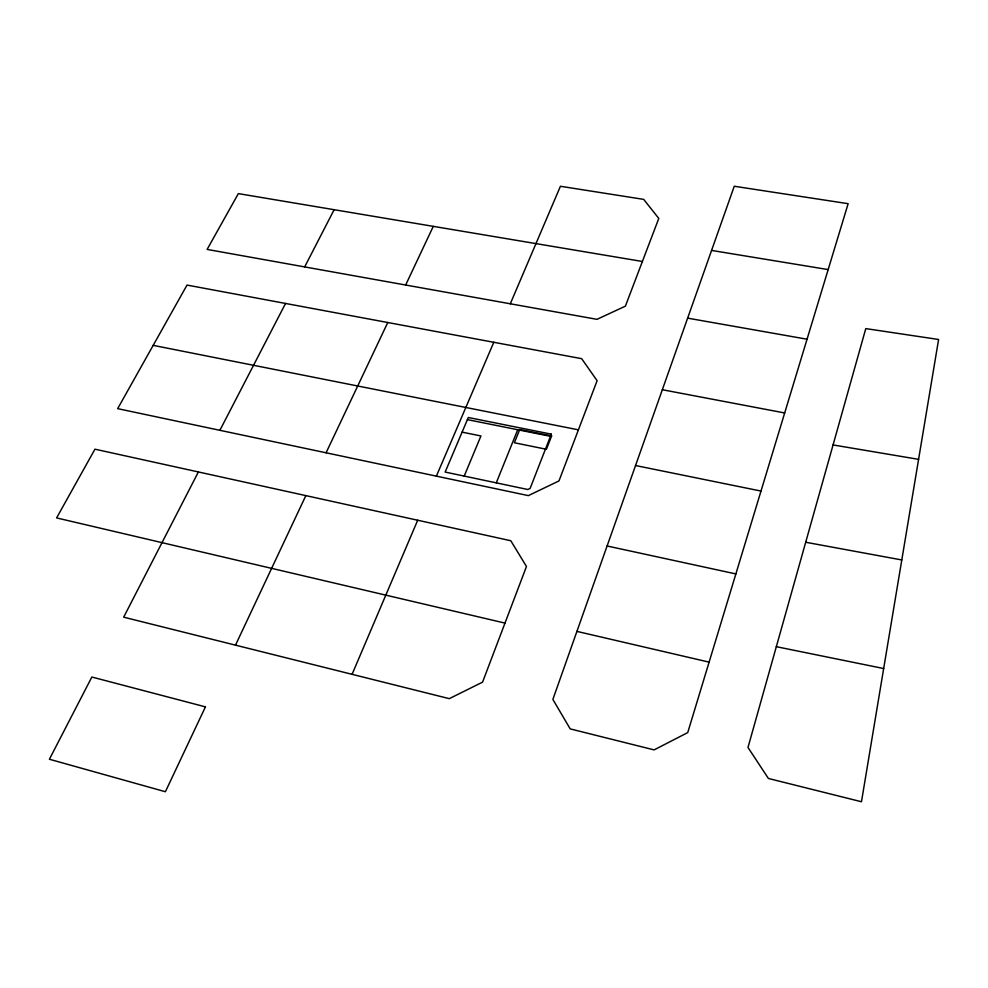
<?xml version="1.0" encoding="UTF-8"?>
<svg xmlns="http://www.w3.org/2000/svg" width="988" height="988" viewBox="0 0 988 988"><rect width="100%" height="100%" fill="white"/><g stroke="black" fill="none" stroke-linecap="round" stroke-linejoin="round"><path stroke-width="1.48" d="M883.667 668.53L861.474 801.75L768.405 778.47L747.99 747.459L865.784 328.596L938.6 339.489L883.667 668.53L776.309 646.683M709.112 662.145L687.734 732.59L654.105 749.892L570.2 728.897L552.872 699.418L734.257 186.25L848.149 203.689L709.112 662.145L576.918 631.394M642.385 261.487L625.392 306.157L596.987 319.334L207.122 249.421L238.355 193.611L642.385 261.487L658.786 218.434L643.682 199.378L560.418 186.275L510.302 303.785M496.272 482.86L517.724 429.731M464.212 476.093L480.934 435.967L462.1 432.139M352.086 674.322L417.689 520.244M436.363 476.142L493.79 342.293M305.848 495.618L235.502 645.152M405.66 285.026L433.287 226.351M326.077 452.788L387.765 322.508M198.378 471.955L123.673 617.167L449.293 698.652L482.576 682.128L526.468 566.495L510.796 540.732L94.947 449.182L56.6 517.922L504.992 623.095M304.675 266.908L334.129 209.715M219.892 430.311L528.358 495.618L558.986 480.921L597.11 380.689L581.673 358.681L187.016 285.075L117.671 408.649L219.892 430.311L285.544 303.452M711.57 250.421L828.166 269.588M833.057 444.933L918.581 459.346M687.636 318.148L807.048 339.217M805.689 542.251L901.809 559.961M662.355 389.729L784.682 412.959M578.412 429.842L153.189 345.355M467.41 419.628L550.464 436.313M635.556 465.533L760.995 491.061M607.064 545.981L735.899 573.929M551.304 434.152L530.136 488.393L527.814 489.505L445.143 472.066L468.312 417.504L551.304 434.152M551.625 435.955L546.426 449.281L514.378 442.76L519.713 429.545L551.625 435.955M205.442 706.865L165.391 791.734L49.4 759.241L91.859 677.027L205.442 706.865"/></g></svg>
